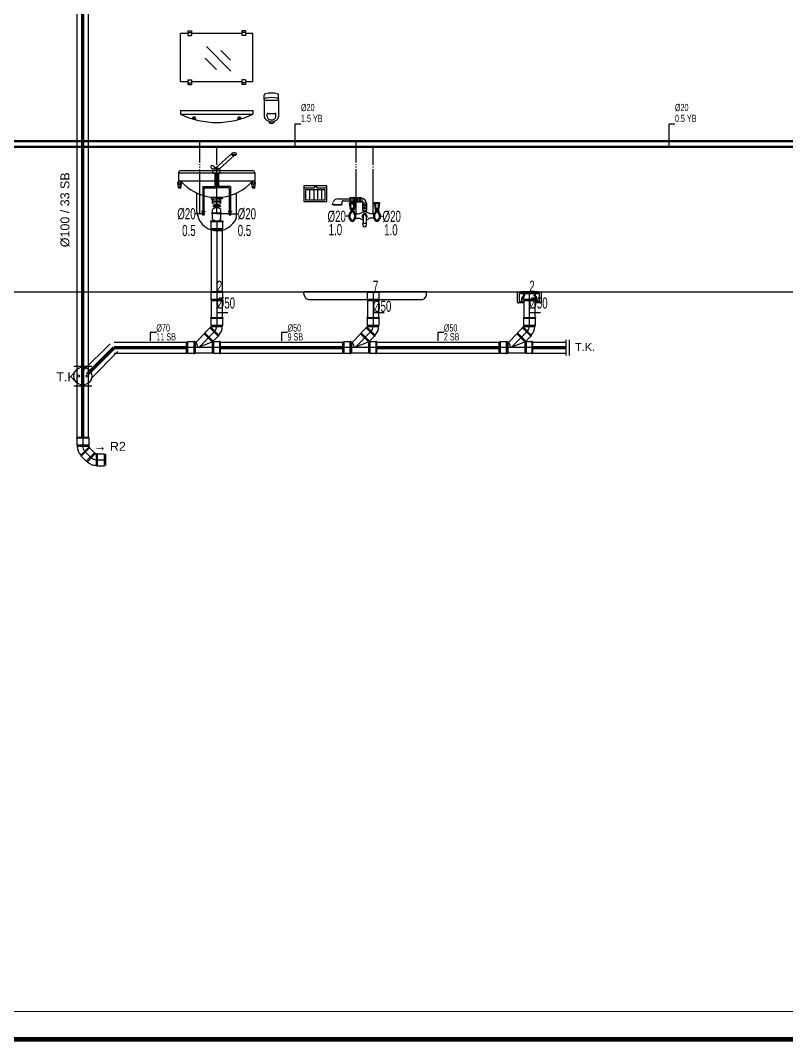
# Model space of a CAD drawing. Header units: centimetres. Extents: x -13133 to 30552, y -2 to 4552.
# Drawn here: x 21434 to 22120, y -2 to 913 of the extents above; entities that cross this region are included whole.
import ezdxf
from ezdxf.enums import TextEntityAlignment as Align

# ---------------------------------------------------------------- set-up
doc = ezdxf.new("R2010")
doc.units = ezdxf.units.CM
for name, pattern in [('BASMA HATTI', [31, 25, -6]), ('PIS', [38, 30, -8]), ('PISSU HATTI', [26, 20, -6]), ('SICAK', [4.6, 4, -0.15, 0.075, -0.15, 0.075, -0.15]), ('SOGUK', [4.375, 4, -0.15, 0.075, -0.15])]:
    doc.linetypes.add(name, pattern=pattern)
for name, color, linetype in [('MTY-PIS-SU-BORUSU', 6, 'PIS'), ('MTY-PISSU-BORU', 6, 'CONTINUOUS'), ('MTY-PISSU-BORU-TAVANDAN', 6, 'PISSU HATTI'), ('MTY-PISSU-CAP', 211, 'CONTINUOUS'), ('MTY-PVC', 43, 'CONTINUOUS'), ('MTY-SICAKSU-BORU', 1, 'BASMA HATTI'), ('MTY-SOGUKSU-BORU', 5, 'CONTINUOUS'), ('MTY-TEFRIS', 15, 'CONTINUOUS'), ('MTY-TEMIZSU-CAP', 101, 'CONTINUOUS'), ('MTY-VANA', 1, 'CONTINUOUS'), ('MTY-YUK-BIRIMI', 7, 'CONTINUOUS'), ('ROTAS-PAFTA', 7, 'CONTINUOUS'), ('ROTAS-PIS-SU-BORUSU', 6, 'PIS'), ('ROTAS-PISSU-CAP', 211, 'CONTINUOUS'), ('ROTAS-PVC', 43, 'CONTINUOUS'), ('ROTAS-SEMA', 8, 'CONTINUOUS'), ('ROTAS-SICAKSU-BORU', 1, 'BASMA HATTI'), ('ROTAS-SOGUKSU-BORU', 5, 'CONTINUOUS'), ('ROTAS-TEFRIS', 15, 'CONTINUOUS'), ('ROTAS-VANA', 1, 'CONTINUOUS')]:
    doc.layers.add(name, color=color, linetype=linetype)
doc.styles.add('CAP', font='wturkce.SHX', dxfattribs={"width": 0.65})
doc.styles.add('MTY_CAP', font='wturkce.SHX', dxfattribs={"width": 0.65, "height": 20})
doc.styles.add('MTYCAPLT', font='arial.ttf', dxfattribs={"width": 0.65, "height": 1})
doc.styles.add('ROTAS', font='arial.ttf')
doc.linetypes.add('PİS SU', pattern='A,6,-0.4,[")",Standard,S=1,R=0,X=-0.1,Y=-0.375],-0.2', length=6.6)

# ---------------------------------------------------------------- blocks, each defined once
blk = doc.blocks.new('LAVABO1 KOLON')
at = {"layer": 'MTY-PISSU-BORU-TAVANDAN', "linetype": 'PİS SU', "ltscale": 5}
blk.add_line((0, 63.37), (0, 0), dxfattribs=at)
at = {"layer": 'MTY-PVC', "color": 43}
for p, q in [((-5.5, 63.37), (-5.5, 62.77)), ((-5.03, 63.37), (-5.5, 63.37)), ((-5.3, 62.77), (-5.5, 62.77)), ((5.3, 62.77), (-5.3, 62.77)), ((-5.3, 62.77), (-5.3, 56.52)), ((5.3, 56.52), (-5.3, 56.52)), ((-5.3, 56.52), (-5, 55.38)), ((5, 63.37), (-5.03, 63.37)), ((5, 55.38), (-5, 55.38)), ((-5, 55.38), (-5, 0)), ((5.5, 63.37), (4.97, 63.37)), ((5.3, 56.52), (5, 55.38)), ((5, 55.38), (5, 0)), ((5.5, 62.77), (5.3, 62.77)), ((5.3, 62.77), (5.3, 56.52)), ((5.5, 63.37), (5.5, 62.77))]:
    blk.add_line(p, q, dxfattribs=at)
at = {"layer": 'MTY-SICAKSU-BORU', "linetype": 'SICAK', "ltscale": 10}
for p, q in [((-15, 70), (-15, 135)), ((-13.06, 70), (-15.15, 70))]:
    blk.add_line(p, q, dxfattribs=at)
at = {"layer": 'MTY-SOGUKSU-BORU', "linetype": 'SOGUK', "ltscale": 10}
for p, q in [((0, 70), (0, 130)), ((11.84, 70), (0, 70))]:
    blk.add_line(p, q, dxfattribs=at)
at = {"layer": 'MTY-TEFRIS', "color": 2}
for p, q in [((-32.57, 188.24), (-32.57, 231.58)), ((-25.82, 231.58), (-32.57, 231.58)), ((-25.82, 234.09), (-22.51, 234.09)), ((-25.82, 234.09), (-25.82, 229.75)), ((-25.82, 232.44), (-22.51, 232.44)), ((-25.82, 229.75), (-22.51, 229.75)), ((-22.51, 234.09), (-22.51, 229.75)), ((22.38, 231.58), (-22.51, 231.58)), ((22.38, 234.09), (22.38, 229.75)), ((25.69, 234.09), (22.38, 234.09)), ((25.69, 232.44), (22.38, 232.44)), ((25.69, 229.75), (22.38, 229.75)), ((25.69, 234.09), (25.69, 229.75)), ((32.43, 231.58), (25.69, 231.58)), ((32.43, 188.24), (32.43, 231.58)), ((12.73, 197.94), (-9.11, 219.78)), ((12.3, 207.69), (3.7, 216.28)), ((-0.23, 199.25), (-10.42, 209.44)), ((-25.82, 188.24), (-32.57, 188.24)), ((-25.82, 190.07), (-22.51, 190.07)), ((-25.82, 190.07), (-25.82, 185.73)), ((-25.82, 187.38), (-22.51, 187.38)), ((-25.82, 185.73), (-22.51, 185.73)), ((-22.51, 190.07), (-22.51, 185.73)), ((22.38, 188.24), (-22.51, 188.24)), ((25.69, 190.07), (22.38, 190.07)), ((22.38, 190.07), (22.38, 185.73)), ((25.69, 187.38), (22.38, 187.38)), ((25.69, 185.73), (22.38, 185.73)), ((25.69, 190.07), (25.69, 185.73)), ((32.43, 188.24), (25.69, 188.24)), ((42.63, 172.3), (42.63, 176.3)), ((55.43, 172.3), (55.43, 176.3)), ((42.63, 172.3), (42.63, 157.29)), ((42.63, 171.69), (55.43, 171.69)), ((55.43, 172.3), (55.43, 157.29)), ((-32.57, 162.6), (32.43, 162.6)), ((-32.57, 162.6), (-32.57, 159.35)), ((-32.57, 159.35), (32.43, 159.35)), ((32.43, 162.6), (32.43, 159.35)), ((42.63, 160.49), (42.63, 157.29)), ((45.03, 157.29), (45.03, 159.25)), ((45.67, 159.89), (52.39, 159.89)), ((53.03, 157.29), (53.03, 159.25)), ((47.03, 152.73), (47.03, 151.69)), ((47.83, 150.89), (47.03, 151.69)), ((50.23, 150.89), (47.83, 150.89)), ((50.23, 150.89), (51.03, 151.69)), ((51.03, 152.73), (51.03, 151.69))]:
    blk.add_line(p, q, dxfattribs=at)
at = {"layer": 'MTY-TEFRIS', "color": 4}
for p, q in [((13.42, 124.12), (-1.18, 110.86)), ((15.9, 122.47), (2.06, 109.89)), ((13.33, 122.84), (13.42, 123.75)), ((13.33, 122.84), (15.52, 122.84)), ((13.73, 122.84), (13.73, 122.47)), ((17.24, 122.84), (13.73, 122.84)), ((13.73, 122.47), (17.24, 122.47)), ((14.5, 124.72), (15.52, 124.72)), ((16.54, 124.72), (15.52, 124.72)), ((17.71, 122.84), (15.52, 122.84)), ((17.24, 122.47), (17.24, 122.84)), ((17.71, 122.84), (17.61, 123.75)), ((-4.98, 112.8), (-5.17, 112.58)), ((-5.05, 111.05), (-3.37, 109.62)), ((-1.11, 110.92), (-3.46, 112.92)), ((-3.37, 106.7), (-3.37, 109.89)), ((3.21, 109.89), (-3.37, 109.89)), ((-2.17, 109.96), (-2.24, 109.89)), ((-1.1, 110.86), (-0.08, 110.86)), ((0.94, 110.86), (-0.08, 110.86)), ((3.21, 106.7), (3.21, 109.89)), ((-34.19, 106.7), (-34.19, 99.25)), ((34.06, 106.3), (-34.19, 106.3)), ((32.13, 108.5), (-32.26, 108.5)), ((-3.37, 106.7), (3.21, 106.7)), ((-2.88, 106.7), (-2.88, 106.29)), ((-2.88, 106.29), (2.75, 106.29)), ((-2.14, 106.29), (-2.14, 106.1)), ((1.98, 106.09), (-2.14, 106.09)), ((-1.83, 106.07), (-1.83, 94.44)), ((-0.75, 106.07), (-0.75, 93.36)), ((0.59, 106.07), (0.59, 93.36)), ((1.67, 106.07), (1.67, 94.44)), ((1.98, 106.29), (1.98, 106.09)), ((2.75, 106.29), (2.75, 106.7)), ((34.06, 106.7), (34.06, 99.25)), ((-34.19, 93.55), (-34.97, 97.93)), ((-33.89, 98.28), (-34.71, 98.28)), ((34.06, 99.25), (-34.19, 99.25)), ((-33.89, 99.25), (-33.89, 96.72)), ((-32.42, 99.25), (-32.42, 96.72)), ((-31.61, 98.28), (-32.42, 98.28)), ((-32.13, 93.55), (-31.35, 97.93)), ((-12.51, 94.44), (-12.51, 72.2)), ((-12.51, 94.44), (-1.83, 94.44)), ((-11.43, 93.36), (-11.43, 72.2)), ((-11.43, 93.36), (-0.75, 93.36)), ((11.27, 93.36), (0.59, 93.36)), ((12.35, 94.44), (1.67, 94.44)), ((11.27, 93.36), (11.27, 72.2)), ((12.35, 94.44), (12.35, 72.2)), ((32, 93.55), (31.22, 97.93)), ((31.48, 98.28), (32.29, 98.28)), ((32.29, 99.25), (32.29, 96.72)), ((33.76, 99.25), (33.76, 96.72)), ((33.76, 98.28), (34.58, 98.28)), ((34.06, 93.55), (34.84, 97.93)), ((-17.73, 71.86), (-17.73, 88.48)), ((-4.99, 84.92), (-4.99, 83.48)), ((4.86, 84.63), (-4.99, 84.63)), ((-4.99, 83.48), (-0.07, 83.48)), ((-3.84, 79.22), (-3.84, 82.47)), ((-1.15, 83.48), (-1.15, 83.13)), ((4.86, 83.48), (-0.07, 83.48)), ((1.02, 83.48), (1.02, 83.13)), ((3.71, 79.22), (3.71, 82.47)), ((4.86, 84.92), (4.86, 83.48)), ((17.73, 66.66), (17.73, 88.54)), ((3.71, 81.31), (-3.84, 81.31)), ((3.71, 80.24), (-3.84, 80.24)), ((-3.84, 70.82), (-3.84, 73.87)), ((-3.04, 76.14), (-3.04, 77.37)), ((-3.04, 77.37), (3.04, 77.37)), ((3.04, 76.8), (-3.04, 76.8)), ((3.04, 76.14), (-3.04, 76.14)), ((-1.15, 78.56), (-1.15, 77.37)), ((-1.15, 76.14), (-1.15, 75.24)), ((1.02, 78.56), (1.02, 77.37)), ((1.02, 76.14), (1.02, 75.24)), ((3.04, 77.37), (3.04, 76.14)), ((3.71, 70.82), (3.71, 73.87)), ((-11.97, 72.2), (-13.33, 72.2)), ((-13.33, 72.2), (-13.33, 71.8)), ((-13.33, 71.8), (-11.97, 71.8)), ((-12.51, 71.8), (-12.51, 70)), ((-12.51, 71.8), (-12.51, 70)), ((-12.51, 70), (-11.43, 70)), ((-11.97, 72.2), (-10.61, 72.2)), ((-10.61, 71.8), (-11.97, 71.8)), ((-11.43, 71.8), (-11.43, 70)), ((-11.43, 71.8), (-11.43, 70)), ((-10.61, 72.2), (-10.61, 71.8)), ((-4.34, 70.18), (-4.34, 70.82)), ((-4.34, 70.82), (4.07, 70.82)), ((4.07, 70.18), (-4.34, 70.18)), ((-3.84, 65.06), (-3.84, 70.18)), ((3.71, 65.06), (3.71, 70.18)), ((4.07, 70.82), (4.07, 70.18)), ((11.84, 72.2), (10.48, 72.2)), ((10.48, 72.2), (10.48, 71.8)), ((10.48, 71.8), (11.84, 71.8)), ((11.3, 71.8), (11.3, 70)), ((11.3, 71.8), (11.3, 70)), ((12.38, 70), (11.3, 70)), ((11.84, 72.2), (13.2, 72.2)), ((13.2, 71.8), (11.84, 71.8)), ((12.38, 71.8), (12.38, 70)), ((12.38, 71.8), (12.38, 70)), ((13.2, 72.2), (13.2, 71.8))]:
    blk.add_line(p, q, dxfattribs=at)
at = {"layer": 'MTY-TEFRIS', "color": 2}
for centre in [(-20.17, 155.82), (20.04, 155.82)]:
    blk.add_circle(centre, 0.437, dxfattribs=at)
at = {"layer": 'MTY-TEFRIS', "color": 4}
for centre, radius in [((-34.52, 97.85), 0.254), ((-33.16, 93.55), 1.03), ((-33.16, 93.55), 0.556), ((-31.8, 97.85), 0.254), ((31.67, 97.85), 0.254), ((33.03, 93.55), 1.03), ((33.03, 93.55), 0.556), ((34.39, 97.85), 0.254)]:
    blk.add_circle(centre, radius, dxfattribs=at)
at = {"layer": 'MTY-TEFRIS', "color": 2}
for centre, radius, start, end in [((43.91, 176.3), 1.28, 103.34236, 180), ((49.03, 150.65), 27.43, 78.61461, 101.38539), ((49.03, 146.65), 27.43, 78.61461, 101.38539), ((54.15, 176.3), 1.28, 0, 76.65764), ((43.91, 172.3), 1.28, 103.34236, 180), ((54.15, 172.3), 1.28, 0, 76.65764), ((-0.07, 225.21), 73.43, 243.73196, 296.26804), ((-20.32, 155.17), 1.53, 324.18851, 183.54429), ((20.19, 155.17), 1.53, 356.45571, 215.81149), ((45.67, 159.25), 0.64, 90, 180), ((52.39, 159.25), 0.64, 0, 90)]:
    blk.add_arc(centre, radius, start, end, dxfattribs=at)
at = {"layer": 'MTY-TEFRIS', "color": 4}
for centre, radius, start, end in [((14.5, 123.64), 1.08, 90, 174.07007), ((16.54, 123.64), 1.08, 5.92993, 90), ((-4.35, 111.88), 1.08, 139.57371, 229.57371), ((-4.16, 112.1), 1.08, 49.57371, 139.57371), ((-1.1, 109.78), 1.08, 90, 174.07007), ((0.94, 109.78), 1.08, 5.92993, 90), ((-32.19, 106.5), 2.01, 88.09528, 174.20104), ((32.06, 106.5), 2.01, 5.79896, 91.90472), ((-34.67, 97.98), 0.308, 97.40292, 189.73542), ((-33.16, 96.72), 0.735, 180, 0), ((-0.07, 127.1), 42.47, 220.97797, 263.34526), ((-31.65, 97.98), 0.308, 350.26458, 82.59708), ((-0.07, 127.1), 42.47, 276.65474, 319.02203), ((31.52, 97.98), 0.308, 97.40292, 189.73542), ((33.03, 96.72), 0.735, 180, 0), ((34.54, 97.98), 0.308, 350.26458, 82.59708), ((-0.07, 72.87), 10.32, 68.53271, 111.46729), ((-0.07, 88.83), 10.32, 248.53271, 291.46729), ((-0.07, 69.47), 5.8, 49.37058, 130.62942), ((0.55, 73.03), 18.32, 183.67178, 339.66251), ((-11.97, 70), 1.09, 119.88579, 60.11421), ((-11.97, 70.09), 0.548, 189.04535, 350.95465), ((-0.07, 69.47), 5.8, 229.37058, 310.62942), ((11.84, 70), 1.09, 119.88579, 60.11421), ((11.84, 70.09), 0.548, 189.04535, 350.95465)]:
    blk.add_arc(centre, radius, start, end, dxfattribs=at)
at = {"layer": 'MTY-TEFRIS', "color": 2}
blk.add_ellipse((49.03, 157.29), major_axis=(6.4, 0), ratio=0.75, start_param=3.141593, end_param=6.283185, dxfattribs=at)
blk.add_open_spline([(45.03, 157.29), (45.03, 156.85), (45.14, 156.42), (45.6, 155.59), (45.95, 155.2), (46.86, 154.56), (47.42, 154.32), (48.62, 154.06), (50.06, 154.05), (50.48, 154.26), (51.05, 154.49), (52, 155.09), (52.37, 155.48), (52.87, 156.29), (53.01, 156.73), (53.03, 157.2), (53.03, 157.24), (53.03, 157.29)], degree=3, knots=[0, 0, 0, 0, 0.442663, 0.442663, 0.885326, 0.885326, 1.327989, 1.327989, 1.770652, 1.770652, 2.213315, 2.213315, 2.655978, 2.655978, 3.098641, 3.098641, 3.141579, 3.141579, 3.141579, 3.141579], dxfattribs=at)
at = {"layer": 'MTY-TEMIZSU-CAP'}
for p, q in [((-15.15, 70), (-18.9, 70)), ((12.93, 70), (18.77, 70))]:
    blk.add_line(p, q, dxfattribs=at)
at = {"layer": 'MTY-PISSU-CAP', "lineweight": -3, "ltscale": 100, "style": 'CAP', "width": 0.65}
blk.add_attdef('PSCP', text='', height=10, dxfattribs=at).set_placement((0, -10), align=Align.MIDDLE_LEFT)
at = {"layer": 'MTY-TEMIZSU-CAP', "color": 101, "style": 'CAP', "width": 0.65}
blk.add_attdef('SCCP', text='', height=10, dxfattribs=at).set_placement((-18.9, 70), align=Align.MIDDLE_RIGHT)
blk.add_attdef('SOCP', text='', height=10, dxfattribs=at).set_placement((18.77, 70), align=Align.MIDDLE_LEFT)
at = {"layer": 'MTY-YUK-BIRIMI', "color": 101, "style": 'CAP', "width": 0.65}
blk.add_attdef('SC', text='', height=10, dxfattribs=at).set_placement((-18.9, 55), align=Align.MIDDLE_RIGHT)
blk.add_attdef('SO', text='', height=10, dxfattribs=at).set_placement((18.81, 55), align=Align.MIDDLE_LEFT)
at = {"layer": 'MTY-YUK-BIRIMI', "color": 211, "lineweight": -3, "ltscale": 100, "style": 'CAP', "width": 0.65}
blk.add_attdef('PS', text='', height=10, dxfattribs=at).set_placement((0, 5), align=Align.MIDDLE_LEFT)
blk = doc.blocks.new('PVC CATAL SAG')
at = {"layer": 'MTY-PIS-SU-BORUSU', "linetype": 'PİS SU', "ltscale": 5}
for p, q in [((0, 0), (0, -23.03)), ((0, -23.03), (0, -31.02)), ((-1.76, -35.26), (-16.12, -49.85)), ((3, -50), (-27, -50))]:
    blk.add_line(p, q, dxfattribs=at)
blk.add_arc((-6, -31.02), 6, 315, 0, dxfattribs=at)
at = {"layer": 'MTY-PISSU-CAP', "lineweight": -3, "ltscale": 100}
for p, q in [((0, -15.84), (0, -25.84)), ((10, -18.89), (0, -18.89))]:
    blk.add_line(p, q, dxfattribs=at)
at = {"layer": 'MTY-PVC', "color": 43}
for p, q in [((-5.5, 0), (-5.5, -0.6)), ((5.5, 0), (-5.5, 0)), ((-5.3, -0.6), (-5.5, -0.6)), ((5.3, -0.6), (-5.3, -0.6)), ((-5.3, -0.6), (-5.3, -6.85)), ((5.3, -6.85), (-5.3, -6.85)), ((-5.3, -6.85), (-5, -7.99)), ((5, -7.99), (-5, -7.99)), ((-5, -7.99), (-5, -22.87)), ((5.3, -6.85), (5, -7.99)), ((5, -7.99), (5, -22.87)), ((5.5, -0.6), (5.3, -0.6)), ((5.3, -0.6), (5.3, -6.85)), ((5.5, 0), (5.5, -0.6)), ((-5.5, -23.03), (-5.5, -23.63)), ((-5.5, -23.03), (-4.97, -23.03)), ((-5.5, -23.63), (-5.3, -23.63)), ((-5.3, -23.63), (5.3, -23.63)), ((-5.3, -23.63), (-5.3, -29.88)), ((-5, -23.03), (5.03, -23.03)), ((5.03, -23.03), (5.5, -23.03)), ((5.3, -23.63), (5.5, -23.63)), ((5.3, -23.63), (5.3, -29.88)), ((5.5, -23.03), (5.5, -23.63)), ((-6.17, -32.27), (-10.59, -36.69)), ((-5.88, -31.7), (-6.31, -32.13)), ((-5.88, -31.7), (-6.31, -32.13)), ((-6.31, -32.13), (-6.17, -32.27)), ((-6.31, -32.13), (-6.17, -32.27)), ((-6.17, -32.27), (1.33, -39.76)), ((-5.88, -31.7), (-5.58, -32.01)), ((-5.88, -31.7), (-5.58, -32.01)), ((-5.29, -31.73), (-5.58, -32.01)), ((-5.58, -32.01), (1.54, -39.13)), ((-5.3, -29.88), (5.3, -29.88)), ((-5.3, -29.88), (-5, -31.02)), ((-5.29, -31.73), (1.78, -38.8)), ((-5, -31.02), (5, -31.02)), ((5.3, -29.88), (5, -31.02)), ((-25.86, -44.7), (-27, -45)), ((-27, -55), (-27, -45)), ((-25.86, -55.3), (-25.86, -44.7)), ((-20.33, -44.7), (-25.86, -44.7)), ((-19.73, -44.5), (-20.33, -44.5)), ((-20.33, -44.7), (-20.33, -44.5)), ((-20.33, -55.3), (-20.33, -44.7)), ((-19.73, -45), (-19.73, -44.5)), ((-19.73, -55), (-19.73, -45)), ((-19.33, -45), (-19.73, -45)), ((-18.46, -45), (-19.33, -45)), ((-19.33, -45), (-19.33, -55)), ((-19.33, -45), (-19.33, -55)), ((-19.33, -55), (-19.33, -45)), ((-19.33, -45), (-19.33, -55)), ((-11.15, -37.73), (-18.46, -45)), ((-16.5, -50), (-18.46, -45)), ((-4.43, -45), (-16.5, -50)), ((-10.59, -36.69), (-11.15, -37.73)), ((-11.15, -37.73), (-4.14, -44.75)), ((-10.59, -36.69), (-3.09, -44.18)), ((-4.14, -44.75), (-4.43, -45)), ((-4.02, -45), (-4.42, -45)), ((-3.09, -44.18), (-4.14, -44.75)), ((-2.88, -44.7), (-4.02, -45)), ((-4.02, -45), (-4.02, -55)), ((1.33, -39.76), (-3.09, -44.18)), ((2.4, -44.7), (-2.88, -44.7)), ((-2.88, -44.7), (-2.88, -55.3)), ((1.33, -39.76), (1.47, -39.9)), ((1.33, -39.76), (1.47, -39.9)), ((1.89, -39.48), (1.47, -39.9)), ((1.89, -39.48), (1.47, -39.9)), ((1.78, -38.8), (1.5, -39.08)), ((1.5, -39.08), (1.89, -39.48)), ((1.5, -39.08), (1.89, -39.48)), ((3, -44.5), (2.4, -44.5)), ((2.4, -44.5), (2.4, -44.7)), ((2.4, -44.7), (2.4, -55.3)), ((3, -44.5), (3, -45)), ((3, -45), (3, -55)), ((-25.86, -55.3), (-27, -55)), ((-20.33, -55.3), (-25.86, -55.3)), ((-20.33, -55.5), (-20.33, -55.3)), ((-19.73, -55.5), (-20.33, -55.5)), ((-19.73, -55.5), (-19.73, -55)), ((-19.33, -55), (-19.73, -55)), ((-4.02, -55), (-19.33, -55)), ((-2.88, -55.3), (-4.02, -55)), ((2.4, -55.3), (-2.88, -55.3)), ((2.4, -55.3), (2.4, -55.5)), ((3, -55.5), (2.4, -55.5)), ((3, -55), (3, -55.5))]:
    blk.add_line(p, q, dxfattribs=at)
for radius in [1, 11]:
    blk.add_arc((-6, -31.02), radius, 315, 0, dxfattribs=at)
blk = doc.blocks.new('DUS TEKNESI1 KOLON')
at = {"layer": 'MTY-SICAKSU-BORU', "linetype": 'SICAK', "ltscale": 10}
blk.add_line((-15, 70), (-15, 135), dxfattribs=at)
at = {"layer": 'MTY-SOGUKSU-BORU', "linetype": 'SOGUK', "ltscale": 10}
blk.add_line((0, 70), (0, 130), dxfattribs=at)
at = {"layer": 'MTY-TEFRIS', "color": 2}
for p, q in [((-53.27, 92.91), (-61.88, 92.91)), ((-56.78, 91.53), (-56.78, 82.44)), ((-51.58, 94.87), (-53.27, 92.91)), ((-53.11, 91.53), (-53.11, 82.44)), ((-51.58, 94.87), (-49.95, 92.91)), ((-41.27, 92.91), (-49.95, 92.91)), ((-49.61, 91.53), (-49.61, 82.44)), ((-46.03, 91.53), (-46.03, 82.44))]:
    blk.add_line(p, q, dxfattribs=at)
at = {"layer": 'MTY-TEFRIS', "color": 4}
for p, q in [((-31.45, 83.41), (-20.92, 83.41)), ((-20.92, 83.87), (-20.92, 81.14)), ((-20.92, 83.41), (-20.92, 81.6)), ((-19.56, 81.14), (-19.56, 83.87)), ((-18.2, 83.87), (-18.2, 81.14)), ((-16.84, 83.87), (-16.84, 81.14)), ((-16.84, 83.87), (-16.84, 81.14)), ((-15.47, 81.14), (-15.47, 83.87)), ((-14.11, 83.87), (-14.11, 81.14)), ((-12.75, 83.87), (-12.75, 81.14)), ((-11.39, 83.87), (-11.39, 81.14)), ((-10.03, 83.87), (-10.03, 81.14)), ((-36.4, 78.22), (-35.78, 80.22)), ((-36.4, 78.22), (-27.55, 78.22)), ((-27.55, 78.22), (-27.99, 79.88)), ((-26.68, 81.6), (-20.92, 81.6)), ((-21.16, 79.85), (-16, 79.85)), ((-20.3, 73.82), (-21.16, 79.85)), ((-16.86, 73.82), (-20.3, 73.82)), ((-19.51, 74.73), (-20.11, 78.94)), ((-20.11, 78.94), (-17.05, 78.94)), ((-17.65, 74.73), (-19.51, 74.73)), ((-19.42, 73.82), (-19.42, 72.58)), ((-17.76, 72.58), (-17.76, 73.82)), ((-17.05, 78.94), (-17.65, 74.73)), ((-16, 79.85), (-16.86, 73.82)), ((-8.86, 79.78), (-8.86, 79.74)), ((-8.86, 79.74), (-6.14, 79.74)), ((-8.86, 78.38), (-6.14, 78.38)), ((-8.86, 77.02), (-6.14, 77.02)), ((-8.86, 75.66), (-6.14, 75.66)), ((-6.14, 74.3), (-8.86, 74.3)), ((-6.14, 79.78), (-6.14, 79.74)), ((6.16, 79.85), (1, 79.85)), ((1, 79.85), (1.86, 73.82)), ((1.86, 73.82), (5.3, 73.82)), ((2.05, 78.94), (2.65, 74.73)), ((5.11, 78.94), (2.05, 78.94)), ((2.65, 74.73), (4.51, 74.73)), ((2.76, 72.58), (2.76, 73.82)), ((4.42, 73.82), (4.42, 72.58)), ((4.51, 74.73), (5.11, 78.94)), ((5.3, 73.82), (6.16, 79.85)), ((-20.28, 72.58), (-20.28, 71.43)), ((-20.28, 72.58), (-16.88, 72.58)), ((-19.37, 71.67), (-19.37, 71.03)), ((-19.37, 71.67), (-17.78, 71.67)), ((-17.78, 71.67), (-17.78, 71.03)), ((-16.88, 72.58), (-16.88, 71.43)), ((-8.86, 72.93), (-8.86, 71.34)), ((-8.86, 72.93), (-6.14, 72.93)), ((-8.85, 67.86), (-8.85, 61.24)), ((-6.15, 67.86), (-6.15, 61.24)), ((-6.14, 72.93), (-6.14, 71.34)), ((1.88, 72.58), (1.88, 71.43)), ((1.88, 72.58), (5.28, 72.58)), ((2.78, 71.67), (2.78, 71.03)), ((4.37, 71.67), (2.78, 71.67)), ((4.37, 71.67), (4.37, 71.03)), ((5.28, 72.58), (5.28, 71.43)), ((-5.71, 61.24), (-9.32, 61.24)), ((-9.32, 61.24), (-8.96, 58.68)), ((-8.96, 58.68), (-6.08, 58.68)), ((-6.08, 58.68), (-5.71, 61.24)), ((47.97, 0), (-61.88, 0)), ((-61.88, -2.05), (-61.88, 0)), ((47.98, -2.03), (47.97, 0)), ((42.98, -7.04), (-56.88, -7.04))]:
    blk.add_line(p, q, dxfattribs=at)
at = {"layer": 'MTY-TEFRIS', "color": 2}
for points in [[(-41.27, 94.87), (-61.88, 94.87), (-61.88, 80.85), (-41.27, 80.85)], [(-42.93, 91.53), (-60.5, 91.53), (-60.5, 82.44), (-42.93, 82.44)]]:
    blk.add_lwpolyline(points, close=True, dxfattribs=at)
at = {"layer": 'MTY-TEFRIS', "color": 4}
blk.add_lwpolyline([(-28.55, 78.22), (-28.55, 77.65), (-35.4, 77.65), (-35.4, 78.22)], dxfattribs=at)
for points in [[(-15.94, 70.15, 0.052672), (-14.15, 69.96, 0.063671)], [(-15.62, 66.05, -0.043271), (-14.15, 66.18, -0.063671)], [(-14.15, 69.96, 0.063671), (-12, 70.23, 0.076686), (-10.34, 70.95, 0.001385), (-10.32, 70.96, 0.146881)], [(-14.15, 66.18, -0.063671), (-12, 65.91, -0.029659), (-11.33, 65.69, -0.001385)], [(-11.33, 65.69, 0.001385), (-11.31, 65.68, 0.076686), (-9.65, 64.96, 0.02385), (-8.85, 64.8, 0.063671)], [(-4.68, 70.96, 0.029659), (-5.35, 71.18, 0.063671), (-7.5, 71.45, 0.063671), (-9.65, 71.18, 0.029659), (-10.32, 70.96, 0.001385)], [(-6.15, 64.8, 0.02385), (-5.35, 64.96, 0.076686), (-3.69, 65.68, 0.001385), (-3.67, 65.69, 0.146881)], [(-0.85, 69.96, -0.063671), (-3, 70.23, -0.076686), (-4.66, 70.95, -0.001385), (-4.68, 70.96, -0.146881)], [(-3.67, 70.45, 0.001385), (-3.69, 70.46, 0.076686)], [(-0.85, 66.18, 0.063671), (-3, 65.91, 0.029659), (-3.67, 65.69, 0.001385)], [(0.94, 70.15, -0.052672), (-0.85, 69.96, -0.063671)], [(0.62, 66.05, 0.043271), (-0.85, 66.18, 0.063671)]]:
    blk.add_lwpolyline(points, format="xyb", dxfattribs=at)
for centre, radius, start, end in [((-31.45, 78.88), 4.54, 90, 162.72065), ((-20.24, 83.87), 0.68, 0, 180), ((-18.88, 83.87), 0.68, 0, 180), ((-17.52, 83.87), 0.68, 0, 180), ((-16.16, 83.87), 0.68, 0, 180), ((-14.79, 83.87), 0.68, 0, 180), ((-13.43, 83.87), 0.68, 0, 180), ((-12.07, 83.87), 0.68, 0, 180), ((-10.71, 83.87), 0.68, 0, 180), ((-10.22, 79.78), 4.08, 0, 87.34618), ((-26.68, 80.24), 1.36, 90, 195.03031), ((-20.24, 81.14), 0.68, 180, 0), ((-18.88, 81.14), 0.68, 180, 0), ((-17.52, 81.14), 0.68, 180, 0), ((-16.16, 81.14), 0.68, 180, 0), ((-14.79, 81.14), 0.68, 180, 0), ((-13.43, 81.14), 0.68, 180, 0), ((-12.07, 81.14), 0.68, 180, 0), ((-10.71, 81.14), 0.68, 180, 0), ((-10.22, 79.78), 1.36, 0, 82.02098), ((-8.86, 79.06), 0.68, 90, 270), ((-8.86, 77.7), 0.68, 90, 270), ((-8.86, 76.34), 0.68, 90, 270), ((-8.86, 74.98), 0.68, 90, 270), ((-8.86, 73.62), 0.68, 90, 270), ((-6.14, 79.06), 0.68, 270, 90), ((-6.14, 77.7), 0.68, 270, 90), ((-6.14, 76.34), 0.68, 270, 90), ((-6.14, 74.98), 0.68, 270, 90), ((-6.14, 73.62), 0.68, 270, 90), ((-16.57, 67.73), 5.24, 135.05017, 225.82954), ((-16.57, 67.73), 4.33, 130.27538, 225.82954), ((-18.58, 65.45), 1.3, 218.96065, 321.6991), ((-20.58, 67.73), 4.33, 314.17046, 49.72462), ((-20.58, 67.73), 5.24, 314.17046, 44.94983), ((-7.5, 67.73), 2.25, 311.5146, 228.4854), ((-7.5, 67.86), 1.35, 0, 180), ((5.58, 67.73), 5.24, 135.05017, 225.82954), ((5.58, 67.73), 4.33, 130.27538, 225.82954), ((3.58, 65.45), 1.3, 218.3009, 321.03935), ((1.57, 67.73), 4.33, 314.17046, 49.72462), ((1.57, 67.73), 5.24, 314.17046, 44.94983), ((-18.58, 64.97), 1.92, 211.20705, 328.79295), ((3.58, 64.97), 1.92, 211.20705, 328.79295), ((-56.88, -2.04), 5, 180.10635, 270), ((42.98, -2.04), 5, 270, 0.10635)]:
    blk.add_arc(centre, radius, start, end, dxfattribs=at)
at = {"layer": 'MTY-TEMIZSU-CAP'}
for p, q in [((-21.81, 67.69), (-24.34, 67.69)), ((6.81, 67.69), (8.53, 67.69))]:
    blk.add_line(p, q, dxfattribs=at)
at = {"layer": 'MTY-PISSU-CAP', "lineweight": -3, "ltscale": 100, "style": 'CAP', "width": 0.65}
blk.add_attdef('PSCP', text='', height=10, dxfattribs=at).set_placement((0, -12.95), align=Align.MIDDLE_LEFT)
at = {"layer": 'MTY-TEMIZSU-CAP', "color": 101, "style": 'CAP', "width": 0.65}
blk.add_attdef('SCCP', text='', height=10, dxfattribs=at).set_placement((-24.34, 67.69), align=Align.MIDDLE_RIGHT)
blk.add_attdef('SOCP', text='', height=10, dxfattribs=at).set_placement((8.53, 67.69), align=Align.MIDDLE_LEFT)
at = {"layer": 'MTY-YUK-BIRIMI', "color": 101, "style": 'CAP', "width": 0.65}
blk.add_attdef('SC', text='', height=10, dxfattribs=at).set_placement((-27.65, 55.76), align=Align.MIDDLE_RIGHT)
blk.add_attdef('SO', text='', height=10, dxfattribs=at).set_placement((16, 50.59), align=Align.CENTER)
at = {"layer": 'MTY-YUK-BIRIMI', "color": 211, "lineweight": -3, "ltscale": 100, "style": 'CAP', "width": 0.65}
blk.add_attdef('PS', text='', height=10, dxfattribs=at).set_placement((-0.06, 5), align=Align.MIDDLE_LEFT)
blk = doc.blocks.new('YER SUZGECI DN501 KOLON')
at = {"layer": 'MTY-TEFRIS', "color": 2}
for p, q in [((-9.5, 0), (-7.7, 0)), ((-7.7, 0), (-7.7, -1.4)), ((7.7, 0), (-7.7, 0)), ((-7.7, 0), (-7.7, -1.4)), ((-4.9, 0), (-6.3, 0)), ((-6.3, 0), (-6.3, -1.4)), ((-4.9, -1.12), (-6.02, 0)), ((-4.9, -0.37), (-5.27, 0)), ((-4.9, -0.13), (-5.03, 0)), ((-4.9, -1.4), (-4.9, 0)), ((-2.1, 0), (-3.5, 0)), ((-3.5, 0), (-3.5, -1.4)), ((-2.1, -1.12), (-3.22, 0)), ((-2.1, -0.37), (-2.47, 0)), ((-2.1, -0.13), (-2.23, 0)), ((-2.1, -1.4), (-2.1, 0)), ((0.7, 0), (-0.7, 0)), ((-0.7, 0), (-0.7, -1.4)), ((0.7, -1.36), (-0.66, 0)), ((0.7, -1.12), (-0.42, 0)), ((0.7, -0.62), (0.08, 0)), ((0.7, -0.37), (0.33, 0)), ((0.7, -0.13), (0.57, 0)), ((0.7, -1.4), (0.7, 0)), ((3.5, 0), (2.1, 0)), ((2.1, 0), (2.1, -1.4)), ((3.5, -1.36), (2.14, 0)), ((3.5, -1.12), (2.38, 0)), ((3.5, -0.62), (2.88, 0)), ((3.5, -0.37), (3.13, 0)), ((3.5, -0.13), (3.37, 0)), ((3.5, -1.4), (3.5, 0)), ((6.3, 0), (4.9, 0)), ((4.9, 0), (4.9, -1.4)), ((6.3, -1.36), (4.94, 0)), ((6.3, -1.12), (5.18, 0)), ((6.3, -0.62), (5.68, 0)), ((6.3, -0.37), (5.93, 0)), ((6.3, -0.13), (6.17, 0)), ((6.3, -1.4), (6.3, 0)), ((7.7, -1.4), (7.7, 0)), ((7.7, 0), (9.5, 0)), ((7.7, -1.4), (7.7, 0)), ((-10.5, -9), (-10.5, -1)), ((-9.1, -1.9), (-9.1, -8.1)), ((-7.7, -1.4), (-8.6, -1.4)), ((-8.6, -8.6), (-5.3, -8.6)), ((-7.7, -1.4), (7.7, -1.4)), ((-7.08, -8.6), (-6.3, -4.75)), ((-6.93, -8.6), (-7.06, -8.48)), ((-7.03, -8.35), (-6.52, -8.35)), ((-6.76, -8.6), (-7.01, -8.35)), ((-6.58, -8.6), (-6.83, -8.35)), ((-6.54, -8.46), (-6.65, -8.35)), ((-6.59, -6.29), (-6.61, -6.27)), ((-6.61, -6.29), (-6.1, -6.29)), ((-6.41, -6.29), (-6.58, -6.12)), ((-6.57, -8.6), (-5.84, -5)), ((-6.24, -6.29), (-6.55, -5.98)), ((-6.1, -6.25), (-6.52, -5.83)), ((-6.07, -6.11), (-6.49, -5.68)), ((-6.04, -5.96), (-6.46, -5.54)), ((-6.01, -5.81), (-6.43, -5.39)), ((-5.98, -5.67), (-6.4, -5.24)), ((-5.95, -5.52), (-6.37, -5.09)), ((-5.92, -5.37), (-6.34, -4.95)), ((-5.89, -5.22), (-6.31, -4.8)), ((-5.11, -1.4), (-6.3, -0.21)), ((-5.36, -1.4), (-6.3, -0.46)), ((-5.61, -1.4), (-6.3, -0.71)), ((-5.85, -1.4), (-6.3, -0.95)), ((-6.1, -1.4), (-6.3, -1.2)), ((-6.3, -1.4), (-4.9, -1.4)), ((-6.3, -4.75), (-4.25, -2.7)), ((-4.9, -1.36), (-6.26, 0)), ((-5.86, -5.08), (-6.24, -4.69)), ((-5.8, -4.96), (-6.16, -4.6)), ((-5.71, -4.87), (-6.07, -4.52)), ((-5.62, -4.78), (-5.98, -4.43)), ((-5.54, -4.69), (-5.89, -4.34)), ((-5.84, -5), (-4.04, -3.2)), ((-5.45, -4.6), (-5.8, -4.25)), ((-4.9, -0.87), (-5.77, 0)), ((-5.36, -4.52), (-5.71, -4.16)), ((-5.27, -4.43), (-5.62, -4.07)), ((-5.18, -4.34), (-5.54, -3.99)), ((-4.9, -0.62), (-5.52, 0)), ((-5.09, -4.25), (-5.45, -3.9)), ((-5.01, -4.16), (-5.36, -3.81)), ((-4.92, -4.07), (-5.27, -3.72)), ((-4.83, -3.99), (-5.18, -3.63)), ((-4.74, -3.9), (-5.09, -3.54)), ((-4.65, -3.81), (-5.01, -3.46)), ((-4.56, -3.72), (-4.92, -3.37)), ((-4.48, -3.63), (-4.83, -3.28)), ((-4.39, -3.54), (-4.74, -3.19)), ((-4.3, -3.46), (-4.65, -3.1)), ((-4.21, -3.37), (-4.56, -3.01)), ((-4.12, -3.28), (-4.48, -2.93)), ((-4.04, -3.18), (-4.39, -2.84)), ((-4.04, -3), (-4.3, -2.75)), ((-4.04, -2.7), (-4.25, -2.7)), ((-4.04, -2.83), (-4.17, -2.7)), ((-2.31, -1.4), (-3.5, -0.21)), ((-2.56, -1.4), (-3.5, -0.46)), ((-2.81, -1.4), (-3.5, -0.71)), ((-3.05, -1.4), (-3.5, -0.95)), ((-3.3, -1.4), (-3.5, -1.2)), ((-3.5, -1.4), (-2.1, -1.4)), ((-2.1, -1.36), (-3.46, 0)), ((-2.1, -0.87), (-2.97, 0)), ((-2.1, -0.62), (-2.72, 0)), ((0.49, -1.4), (-0.7, -0.21)), ((0.24, -1.4), (-0.7, -0.46)), ((-0.01, -1.4), (-0.7, -0.71)), ((-0.25, -1.4), (-0.7, -0.95)), ((-0.5, -1.4), (-0.7, -1.2)), ((-0.7, -1.4), (0.7, -1.4)), ((0.7, -0.87), (-0.17, 0)), ((3.29, -1.4), (2.1, -0.21)), ((3.04, -1.4), (2.1, -0.46)), ((2.79, -1.4), (2.1, -0.71)), ((2.55, -1.4), (2.1, -0.95)), ((2.3, -1.4), (2.1, -1.2)), ((2.1, -1.4), (3.5, -1.4)), ((3.5, -0.87), (2.63, 0)), ((4.25, -2.7), (4.05, -2.7)), ((4.05, -3.2), (4.05, -3.2)), ((5.85, -5), (4.05, -3.2)), ((6.33, -4.9), (4.14, -2.7)), ((6.31, -4.75), (4.25, -2.7)), ((6.09, -1.4), (4.9, -0.21)), ((5.84, -1.4), (4.9, -0.46)), ((5.59, -1.4), (4.9, -0.71)), ((5.35, -1.4), (4.9, -0.95)), ((5.1, -1.4), (4.9, -1.2)), ((4.9, -1.4), (6.3, -1.4)), ((6.38, -5.12), (5.3, -4.04)), ((6.42, -5.34), (5.3, -4.21)), ((6.47, -5.56), (5.3, -4.39)), ((5.3, -8.6), (8.6, -8.6)), ((6.3, -0.87), (5.43, 0)), ((6.57, -8.6), (5.85, -5)), ((6.51, -5.78), (5.87, -5.14)), ((6.56, -6), (5.92, -5.37)), ((6.6, -6.23), (5.96, -5.59)), ((6.49, -6.29), (6.01, -5.81)), ((6.31, -6.29), (6.05, -6.03)), ((6.14, -6.29), (6.1, -6.25)), ((6.62, -6.29), (6.11, -6.29)), ((7.08, -8.6), (6.31, -4.75)), ((7.03, -8.35), (6.52, -8.35)), ((6.68, -8.6), (6.55, -8.47)), ((6.86, -8.6), (6.61, -8.35)), ((7.03, -8.6), (6.78, -8.35)), ((7.05, -8.44), (6.96, -8.35)), ((8.6, -1.4), (7.7, -1.4)), ((9.1, -8.1), (9.1, -1.9)), ((10.5, -1), (10.5, -9.5)), ((-5.3, -10), (-9.5, -10)), ((10, -10), (5.3, -10))]:
    blk.add_line(p, q, dxfattribs=at)
for centre, radius, start, end in [((-9.5, -1), 1, 90, 180), ((-9.5, -9), 1, 180, 270), ((-8.6, -1.9), 0.5, 90, 180), ((-8.6, -8.1), 0.5, 180, 270), ((8.6, -1.9), 0.5, 0, 90), ((8.6, -8.1), 0.5, 270, 0), ((9.5, -1), 1, 0, 90), ((10, -9.5), 0.5, 270, 0)]:
    blk.add_arc(centre, radius, start, end, dxfattribs=at)
at = {"layer": 'MTY-PISSU-CAP', "lineweight": -3, "ltscale": 100, "style": 'CAP', "width": 0.65}
blk.add_attdef('PSCP', text='', height=10, dxfattribs=at).set_placement((0, -10), align=Align.MIDDLE_LEFT)
at = {"layer": 'MTY-YUK-BIRIMI', "color": 211, "lineweight": -3, "ltscale": 100, "style": 'CAP', "width": 0.65}
blk.add_attdef('PS', text='', height=10, dxfattribs=at).set_placement((0, 5), align=Align.MIDDLE_LEFT)
blk = doc.blocks.new('MTY-PIS SU CAP SB')
at = {"layer": 'MTY-PISSU-CAP'}
for p, q in [((0.83, 1.17), (0, 1.17)), ((0, 1.17), (0, 0))]:
    blk.add_line(p, q, dxfattribs=at)
at = {"layer": 'MTY-PISSU-CAP', "style": 'MTY_CAP', "width": 0.65}
blk.add_attdef('PSCP_001', (0.83, 1.29), '', height=1, dxfattribs=at)
at = {"layer": 'MTY-YUK-BIRIMI', "color": 211, "style": 'MTY_CAP', "width": 0.65}
blk.add_attdef('PS_001', (0.83, 0.07), '', height=1, dxfattribs=at)
blk = doc.blocks.new('MTY-TEMIZ SU CAP MB')
at = {"layer": 'MTY-TEMIZSU-CAP'}
for p, q in [((0.83, 3.1), (0, 3.1)), ((0, 3.1), (0, 0))]:
    blk.add_line(p, q, dxfattribs=at)
at = {"layer": 'MTY-TEMIZSU-CAP', "style": 'MTY_CAP', "width": 0.65}
for tag, p in [('SOCP_001', (0.83, 4.92)), ('SCCP_001', (0.83, 1.92))]:
    blk.add_attdef(tag, p, '', height=1, dxfattribs=at)
at = {"layer": 'MTY-YUK-BIRIMI', "color": 101, "style": 'MTY_CAP', "width": 0.65}
for tag, p in [('SO_001', (0.83, 3.42)), ('SC_001', (0.83, 0.42))]:
    blk.add_attdef(tag, p, '', height=1, dxfattribs=at)
blk = doc.blocks.new('MTY-TEMIZLEME KAPAGI KOLON')
at = {"layer": 'MTY-VANA', "color": 1, "ltscale": 75}
for p, q in [((-10, 11), (10, 11)), ((-10, -11), (10, -11))]:
    blk.add_line(p, q, dxfattribs=at)
for centre, radius in [((0, 0), 10), ((-5, 0), 1.25), ((5, 0), 1.25)]:
    blk.add_circle(centre, radius, dxfattribs=at)
at = {"layer": 'MTY-VANA', "color": 1, "ltscale": 75, "style": 'MTYCAPLT'}
blk.add_attdef('TK', (-29.6, -6), '', height=10, dxfattribs=at)
blk = doc.blocks.new('PVC DIRSEK')
at = {"layer": 'MTY-PISSU-BORU', "linetype": 'PİS SU', "ltscale": 5}
for p, q in [((0, 0), (0, -7.99)), ((1.99, -12.56), (7.65, -18.21)), ((11.89, -19.97), (20.28, -20.03))]:
    blk.add_line(p, q, dxfattribs=at)
for centre, start, end in [((6, -7.99), 180, 225), ((11.89, -13.97), 225, 270)]:
    blk.add_arc(centre, 6, start, end, dxfattribs=at)
at = {"layer": 'MTY-PVC', "color": 43}
for p, q in [((-5.5, 0), (-5.5, -0.6)), ((5.5, 0), (-5.5, 0)), ((5.5, -0.6), (-5.5, -0.6)), ((-5.3, -0.6), (-5.3, -6.85)), ((5.3, -6.85), (-5.3, -6.85)), ((-5.3, -6.85), (-5, -7.99)), ((5, -7.99), (-5, -7.99)), ((5.29, -8.7), (-1.78, -15.77)), ((5.58, -8.98), (-1.56, -16.12)), ((6.31, -9.1), (-1.33, -16.73)), ((5.3, -6.85), (5, -7.99)), ((5.29, -8.7), (5.58, -8.98)), ((5.3, -0.6), (5.3, -6.85)), ((5.5, 0), (5.5, -0.6)), ((5.88, -8.67), (5.51, -9.04)), ((5.88, -8.67), (5.58, -8.98)), ((5.88, -8.67), (6.31, -9.1)), ((5.88, -8.67), (6.31, -9.1)), ((6.31, -9.1), (6.17, -9.24)), ((-1.5, -16.05), (-1.89, -16.45)), ((-1.56, -16.12), (-1.89, -16.45)), ((-1.89, -16.45), (-1.47, -16.88)), ((-1.89, -16.45), (-1.47, -16.88)), ((-1.78, -15.77), (-1.5, -16.05)), ((-1.33, -16.73), (-1.47, -16.88)), ((-1.33, -16.73), (-1.47, -16.88)), ((6.17, -9.24), (-1.33, -16.73)), ((-1.33, -16.73), (3.09, -21.15)), ((10.59, -13.66), (3.09, -21.15)), ((11.18, -14.68), (4.11, -21.75)), ((6.17, -9.24), (10.59, -13.66)), ((10.59, -13.66), (11.18, -14.68)), ((11.89, -14.97), (11.89, -24.97)), ((11.89, -14.97), (12.29, -14.97)), ((12.29, -14.53), (12.29, -14.97)), ((12.29, -14.53), (12.89, -14.53)), ((12.29, -14.97), (12.29, -25.03)), ((12.89, -14.53), (12.89, -14.73)), ((12.89, -14.73), (12.89, -25.33)), ((12.89, -14.73), (19.14, -14.73)), ((19.14, -14.73), (20.28, -15.07)), ((19.14, -14.73), (19.14, -25.33)), ((20.28, -15.07), (20.28, -25)), ((3.09, -21.15), (4.11, -21.75)), ((11.89, -24.97), (12.29, -24.97)), ((12.29, -24.97), (12.29, -25.53)), ((12.29, -25.53), (12.89, -25.53)), ((12.89, -25.33), (19.14, -25.33)), ((12.89, -25.33), (12.89, -25.53)), ((19.14, -25.33), (20.28, -25))]:
    blk.add_line(p, q, dxfattribs=at)
for centre, radius, start, end in [((6, -7.99), 11, 180, 225), ((6, -7.99), 1, 180, 225), ((11.89, -13.97), 1, 225, 270), ((11.89, -13.97), 11, 225, 270)]:
    blk.add_arc(centre, radius, start, end, dxfattribs=at)

msp = doc.modelspace()

# ---------------------------------------------------------------- linework, layer by layer
at = {"layer": 'ROTAS-PAFTA'}
for points, const_width in [([(15040, 0), (23060, 0), (23060, 2800), (15040, 2800)], 4), ([(15065, 25), (23035, 25), (23035, 2775), (15065, 2775)], 1)]:
    msp.add_lwpolyline(points, close=True, dxfattribs=dict(at, const_width=const_width))
at = {"layer": 'ROTAS-PIS-SU-BORUSU', "const_width": 3}
for points in [[(21490, 539.5), (21490, 1770)], [(21518, 620), (21494, 596)], [(21518, 620), (21583, 620)], [(21613, 620), (21723, 620)], [(21753, 620), (21863, 620)], [(21893, 620), (21923, 620)]]:
    msp.add_lwpolyline(points, dxfattribs=at)
at = {"layer": 'ROTAS-PVC'}
for p, q in [((21485, 539.5), (21485, 1770)), ((21495, 539.5), (21495, 1770)), ((21514.46, 623.54), (21490.46, 599.54)), ((21518, 625), (21583, 625)), ((21613, 625), (21723, 625)), ((21753, 625), (21863, 625)), ((21893, 625), (21923, 625)), ((21923, 613), (21923, 627)), ((21926, 613), (21926, 627)), ((21521.54, 616.46), (21497.54, 592.46)), ((21518, 615), (21583, 615)), ((21613, 615), (21723, 615)), ((21753, 615), (21863, 615)), ((21893, 615), (21923, 615))]:
    msp.add_line(p, q, dxfattribs=at)
at = {"layer": 'ROTAS-SEMA'}
msp.add_lwpolyline([(15140, 670), (22960, 670)], dxfattribs=at)
at = {"layer": 'ROTAS-SICAKSU-BORU', "const_width": 2}
msp.add_lwpolyline([(22555, 805), (20925, 805)], dxfattribs=at)
at = {"layer": 'ROTAS-SOGUKSU-BORU', "const_width": 2}
msp.add_lwpolyline([(20640, 800), (22570, 800)], dxfattribs=at)

# ---------------------------------------------------------------- block references
at = {"layer": 'ROTAS-TEFRIS'}
ref = msp.add_blockref('LAVABO1 KOLON', (21610, 670), dxfattribs=at)
ref.add_attrib('SO', '0.5', dxfattribs={"color": 101, "height": 10, "style": 'CAP', "width": 0.65}).set_placement((21628.81, 725), align=Align.MIDDLE_LEFT)
ref.add_attrib('SOCP', 'Ø20', dxfattribs={"color": 101, "height": 10, "style": 'CAP', "width": 0.65}).set_placement((21628.77, 740), align=Align.MIDDLE_LEFT)
ref.add_attrib('SC', '0.5', dxfattribs={"color": 101, "height": 10, "style": 'CAP', "width": 0.65}).set_placement((21591.1, 725), align=Align.MIDDLE_RIGHT)
ref.add_attrib('SCCP', 'Ø20', dxfattribs={"color": 101, "height": 10, "style": 'CAP', "width": 0.65}).set_placement((21591.1, 740), align=Align.MIDDLE_RIGHT)
ref.add_attrib('PSCP', 'Ø50', dxfattribs={"lineweight": -3, "ltscale": 100, "height": 10, "style": 'CAP', "width": 0.65}).set_placement((21610, 660), align=Align.MIDDLE_LEFT)
ref.add_attrib('PS', '2', dxfattribs={"color": 211, "lineweight": -3, "ltscale": 100, "height": 10, "style": 'CAP', "width": 0.65}).set_placement((21610, 675), align=Align.MIDDLE_LEFT)
ref = msp.add_blockref('MTY-TEMIZ SU CAP MB', (21680, 800), dxfattribs=dict(at, xscale=6.5, yscale=6.5))
ref.add_attrib('SO_001', '1.5 YB', (21685.42, 822.21), dxfattribs={"color": 101, "height": 6.5, "style": 'MTY_CAP', "width": 0.65})
ref.add_attrib('SOCP_001', 'Ø20', (21685.42, 831.96), dxfattribs={"height": 6.5, "style": 'MTY_CAP', "width": 0.65})
ref = msp.add_blockref('MTY-TEMIZ SU CAP MB', (22015, 800), dxfattribs=dict(at, xscale=6.5, yscale=6.5))
ref.add_attrib('SO_001', '0.5 YB', (22020.42, 822.21), dxfattribs={"color": 101, "height": 6.5, "style": 'MTY_CAP', "width": 0.65})
ref.add_attrib('SOCP_001', 'Ø20', (22020.42, 831.96), dxfattribs={"height": 6.5, "style": 'MTY_CAP', "width": 0.65})
ref = msp.add_blockref('DUS TEKNESI1 KOLON', (21750, 670), dxfattribs=at)
ref.add_attrib('SO', '1.0', dxfattribs={"color": 101, "height": 10, "style": 'CAP', "width": 0.65}).set_placement((21766, 720.59), align=Align.CENTER)
ref.add_attrib('SOCP', 'Ø20', dxfattribs={"color": 101, "height": 10, "style": 'CAP', "width": 0.65}).set_placement((21758.53, 737.69), align=Align.MIDDLE_LEFT)
ref.add_attrib('SC', '1.0', dxfattribs={"color": 101, "height": 10, "style": 'CAP', "width": 0.65}).set_placement((21722.35, 725.76), align=Align.MIDDLE_RIGHT)
ref.add_attrib('SCCP', 'Ø20', dxfattribs={"color": 101, "height": 10, "style": 'CAP', "width": 0.65}).set_placement((21725.66, 737.69), align=Align.MIDDLE_RIGHT)
ref.add_attrib('PSCP', 'Ø50', dxfattribs={"lineweight": -3, "ltscale": 100, "height": 10, "style": 'CAP', "width": 0.65}).set_placement((21750, 657.05), align=Align.MIDDLE_LEFT)
ref.add_attrib('PS', '7', dxfattribs={"color": 211, "lineweight": -3, "ltscale": 100, "height": 10, "style": 'CAP', "width": 0.65}).set_placement((21749.94, 675), align=Align.MIDDLE_LEFT)
ref = msp.add_blockref('YER SUZGECI DN501 KOLON', (21890, 670), dxfattribs=at)
ref.add_attrib('PSCP', 'Ø50', dxfattribs={"lineweight": -3, "ltscale": 100, "height": 10, "style": 'CAP', "width": 0.65}).set_placement((21890, 660), align=Align.MIDDLE_LEFT)
ref.add_attrib('PS', '2', dxfattribs={"color": 211, "lineweight": -3, "ltscale": 100, "height": 10, "style": 'CAP', "width": 0.65}).set_placement((21890, 675), align=Align.MIDDLE_LEFT)
for name, p in [('PVC CATAL SAG', (21610, 670)), ('PVC CATAL SAG', (21750, 670)), ('PVC CATAL SAG', (21890, 670)), ('PVC DIRSEK', (21490, 539.5))]:
    msp.add_blockref(name, p, dxfattribs=at)
ref = msp.add_blockref('MTY-PIS SU CAP SB', (21550.5, 626), dxfattribs=dict(at, xscale=6.5, yscale=6.5))
ref.add_attrib('PSCP_001', 'Ø70', (21555.92, 634.38), dxfattribs={"height": 6.5, "style": 'MTY_CAP', "width": 0.65})
ref.add_attrib('PS_001', '11 SB', (21555.92, 626.43), dxfattribs={"color": 211, "height": 6.5, "style": 'MTY_CAP', "width": 0.65})
ref = msp.add_blockref('MTY-PIS SU CAP SB', (21668, 626), dxfattribs=dict(at, xscale=6.5, yscale=6.5))
ref.add_attrib('PSCP_001', 'Ø50', (21673.42, 634.38), dxfattribs={"height": 6.5, "style": 'MTY_CAP', "width": 0.65})
ref.add_attrib('PS_001', '9 SB', (21673.42, 626.43), dxfattribs={"color": 211, "height": 6.5, "style": 'MTY_CAP', "width": 0.65})
ref = msp.add_blockref('MTY-PIS SU CAP SB', (21808, 626), dxfattribs=dict(at, xscale=6.5, yscale=6.5))
ref.add_attrib('PSCP_001', 'Ø50', (21813.42, 634.38), dxfattribs={"height": 6.5, "style": 'MTY_CAP', "width": 0.65})
ref.add_attrib('PS_001', '2 SB', (21813.42, 626.43), dxfattribs={"color": 211, "height": 6.5, "style": 'MTY_CAP', "width": 0.65})
ref = msp.add_blockref('MTY-TEMIZLEME KAPAGI KOLON', (21490, 594.5), dxfattribs=dict(at, xscale=0.8, yscale=0.8))
ref.add_attrib('TK', 'T.K.', (21466.32, 589.73), dxfattribs={"layer": 'ROTAS-VANA', "color": 1, "ltscale": 75, "height": 8, "style": 'MTYCAPLT'})

# ---------------------------------------------------------------- texts
at = {"layer": 'ROTAS-PISSU-CAP', "style": 'ROTAS'}
msp.add_text('Ø100 / 33 SB', height=8, rotation=90, dxfattribs=at).set_placement((21478, 710))
for s, height, p in [('T.K.', 7, (21931, 617)), ('→ R2', 8, (21500, 527.5))]:
    msp.add_text(s, height=height, dxfattribs=at).set_placement(p)

doc.saveas('drawing.dxf')
